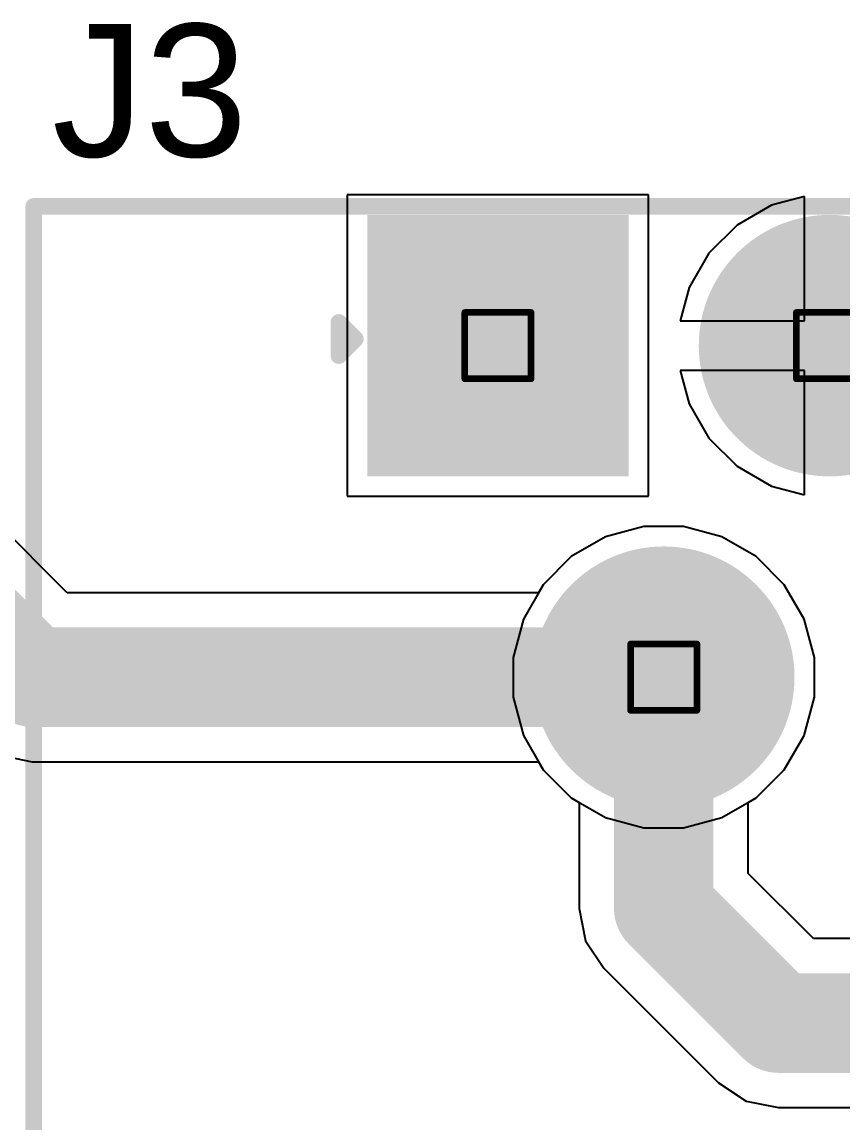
# Model space of a CAD drawing. Header units: inches. Extents: x -18 to 237, y -41 to 211.
# Drawn here: x 4.65 to 10.94, y 10.18 to 18.61 of the extents above; entities that cross this region are included whole.
import ezdxf

# ---------------------------------------------------------------- set-up
doc = ezdxf.new("R2010")
doc.units = ezdxf.units.IN
for name, color, linetype in [('Bottom Layer', 5, 'Continuous'), ('Bottom Solder', 6, 'Continuous'), ('Drill Drawing', 1, 'Continuous'), ('Multi-Layer', 9, 'Continuous'), ('Pad Holes', 156, 'Continuous'), ('Top Layer', 1, 'Continuous'), ('Top Overlay', 2, 'Continuous'), ('Top Solder', 216, 'Continuous')]:
    doc.layers.add(name, color=color, linetype=linetype)
doc.styles.add('Arial', font='', dxfattribs={"height": 0.2})
doc.styles.get('Arial').set_extended_font_data('Arial')

# ---------------------------------------------------------------- blocks, each defined once
blk = doc.blocks.new('DS1133_01_S60BPS_4')
at = {"layer": 'Bottom Layer'}
blk.add_hatch(color=5, dxfattribs=at).paths.add_polyline_path([(-4.075, 2.17), (-2.275, 2.17), (-2.275, 0.37), (-4.075, 0.37)])
h = blk.add_hatch(color=5, dxfattribs=at)
edge = h.paths.add_edge_path()
edge.add_arc((-0.635, 1.27), 0.9, 0, 360)
h = blk.add_hatch(color=5, dxfattribs=at)
edge = h.paths.add_edge_path()
edge.add_arc((-1.905, -1.27), 0.9, 0, 360)
at = {"layer": 'Bottom Solder'}
blk.add_hatch(color=6, dxfattribs=at).paths.add_polyline_path([(-4.1766, 2.2716), (-2.1734, 2.2716), (-2.1734, 0.2684), (-4.1766, 0.2684)])
h = blk.add_hatch(color=6, dxfattribs=at)
edge = h.paths.add_edge_path()
edge.add_arc((-0.635, 1.27), 1.0016, 0, 360)
h = blk.add_hatch(color=6, dxfattribs=at)
edge = h.paths.add_edge_path()
edge.add_arc((-1.905, -1.27), 1.0016, 0, 360)
at = {"layer": 'Multi-Layer'}
blk.add_hatch(color=9, dxfattribs=at).paths.add_polyline_path([(-4.075, 2.17), (-2.275, 2.17), (-2.275, 0.37), (-4.075, 0.37)])
h = blk.add_hatch(color=9, dxfattribs=at)
edge = h.paths.add_edge_path()
edge.add_arc((-0.635, 1.27), 0.9, 0, 360)
h = blk.add_hatch(color=9, dxfattribs=at)
edge = h.paths.add_edge_path()
edge.add_arc((-1.905, -1.27), 0.9, 0, 360)
at = {"layer": 'Pad Holes'}
h = blk.add_hatch(color=7, dxfattribs=at)
edge = h.paths.add_edge_path()
edge.add_arc((-3.175, 1.27), 0.51, 0, 360)
h = blk.add_hatch(color=7, dxfattribs=at)
edge = h.paths.add_edge_path()
edge.add_arc((-0.635, 1.27), 0.51, 0, 360)
h = blk.add_hatch(color=7, dxfattribs=at)
edge = h.paths.add_edge_path()
edge.add_arc((-1.905, -1.27), 0.51, 0, 360)
at = {"layer": 'Top Layer'}
blk.add_hatch(color=1, dxfattribs=at).paths.add_polyline_path([(-4.075, 2.17), (-2.275, 2.17), (-2.275, 0.37), (-4.075, 0.37)])
h = blk.add_hatch(color=1, dxfattribs=at)
edge = h.paths.add_edge_path()
edge.add_arc((-0.635, 1.27), 0.9, 0, 360)
h = blk.add_hatch(color=1, dxfattribs=at)
edge = h.paths.add_edge_path()
edge.add_arc((-1.905, -1.27), 0.9, 0, 360)
at = {"layer": 'Top Solder'}
blk.add_hatch(color=216, dxfattribs=at).paths.add_polyline_path([(-4.1766, 2.2716), (-2.1734, 2.2716), (-2.1734, 0.2684), (-4.1766, 0.2684)])
h = blk.add_hatch(color=216, dxfattribs=at)
edge = h.paths.add_edge_path()
edge.add_arc((-0.635, 1.27), 1.0016, 0, 360)
h = blk.add_hatch(color=216, dxfattribs=at)
edge = h.paths.add_edge_path()
edge.add_arc((-1.905, -1.27), 1.0016, 0, 360)
at = {"layer": 'Top Overlay'}
for points in [[(-6.731, 2.3368, 0.127, 0.127, 0), (6.731, 2.3368, 0.127, 0.127, 0)], [(-6.731, -6.5278, 0.127, 0.127, 0), (-6.731, 2.3368, 0.127, 0.127, 0)], [(-4.3942, 1.1938, 0.127, 0.127, 0), (-4.3942, 1.4478, 0.127, 0.127, 0)], [(-4.3942, 1.4478, 0.127, 0.127, 0), (-4.2672, 1.3208, 0.127, 0.127, 0)], [(-4.3942, 1.1938, 0.127, 0.127, 0), (-4.2672, 1.3208, 0.127, 0.127, 0)]]:
    blk.add_lwpolyline(points, format="xyseb", dxfattribs=at)
for points in [[(-6.7627, 2.3368, 0.0635, 0.0635, 1), (-6.6992, 2.3368, 0.0635, 0.0635, 1)], [(-6.7627, 2.3368, 0.0635, 0.0635, 1), (-6.6992, 2.3368, 0.0635, 0.0635, 1)], [(-4.4259, 1.4478, 0.0635, 0.0635, 1), (-4.3624, 1.4478, 0.0635, 0.0635, 1)], [(-4.4259, 1.4478, 0.0635, 0.0635, 1), (-4.3624, 1.4478, 0.0635, 0.0635, 1)], [(-4.2989, 1.3208, 0.0635, 0.0635, 1), (-4.2355, 1.3208, 0.0635, 0.0635, 1)], [(-4.2989, 1.3208, 0.0635, 0.0635, 1), (-4.2355, 1.3208, 0.0635, 0.0635, 1)], [(-4.4259, 1.1938, 0.0635, 0.0635, 1), (-4.3624, 1.1938, 0.0635, 0.0635, 1)], [(-4.4259, 1.1938, 0.0635, 0.0635, 1), (-4.3624, 1.1938, 0.0635, 0.0635, 1)]]:
    blk.add_lwpolyline(points, format="xyseb", close=True, dxfattribs=at)

msp = doc.modelspace()

# ---------------------------------------------------------------- linework, layer by layer
at = {"layer": 'Bottom Layer'}
for p, q in [((9.453, 17.288), (7.145, 17.288)), ((7.145, 17.288), (7.145, 14.98)), ((9.453, 14.98), (9.453, 17.288)), ((10.3936, 17.2094), (10.1304, 17.0574)), ((10.6485, 17.2777), (10.3936, 17.2094)), ((10.6485, 16.3245), (10.6485, 17.2777)), ((10.1304, 17.0574), (9.9156, 16.8426)), ((9.9156, 16.8426), (9.7637, 16.5794)), ((9.7637, 16.5794), (9.6953, 16.3245)), ((9.6953, 16.3245), (10.6485, 16.3245)), ((10.6485, 15.9435), (9.6953, 15.9435)), ((9.6953, 15.9435), (9.7637, 15.6886)), ((10.6485, 14.9903), (10.6485, 15.9435)), ((9.7637, 15.6886), (9.9156, 15.4254)), ((9.9156, 15.4254), (10.1304, 15.2106)), ((10.1304, 15.2106), (10.3936, 15.0586)), ((10.3936, 15.0586), (10.6485, 14.9903)), ((7.145, 14.98), (9.453, 14.98)), ((4.9999, 14.2414), (4.3383, 14.9031)), ((9.4171, 14.748), (9.1236, 14.6694)), ((9.7209, 14.748), (9.4171, 14.748)), ((10.0144, 14.6694), (9.7209, 14.748)), ((9.1236, 14.6694), (8.8604, 14.5174)), ((10.2776, 14.5174), (10.0144, 14.6694)), ((8.8604, 14.5174), (8.6456, 14.3026)), ((10.4924, 14.3026), (10.2776, 14.5174)), ((8.6456, 14.3026), (8.6103, 14.2414)), ((10.6444, 14.0394), (10.4924, 14.3026)), ((8.6103, 14.2414), (4.9999, 14.2414)), ((10.723, 13.7459), (10.6444, 14.0394)), ((10.723, 13.4421), (10.723, 13.7459)), ((10.6444, 13.1486), (10.723, 13.4421)), ((10.4924, 12.8854), (10.6444, 13.1486)), ((4.484, 12.9958), (4.7317, 12.9466)), ((4.7317, 12.9466), (8.6103, 12.9466)), ((8.6103, 12.9466), (8.6456, 12.8854)), ((8.6456, 12.8854), (8.8604, 12.6706)), ((10.2776, 12.6706), (10.4924, 12.8854)), ((8.8604, 12.6706), (8.9216, 12.6353)), ((10.2164, 12.6353), (10.2776, 12.6706)), ((8.9216, 12.6353), (8.9216, 11.822)), ((10.2164, 12.0902), (10.2164, 12.6353)), ((10.7152, 11.5914), (10.2164, 12.0902)), ((8.9216, 11.822), (8.9708, 11.5742)), ((8.9708, 11.5742), (9.1112, 11.3642)), ((25.2182, 11.5914), (10.7152, 11.5914)), ((9.1112, 11.3642), (9.9892, 10.4862)), ((9.9892, 10.4862), (10.1992, 10.3458)), ((10.1992, 10.3458), (10.447, 10.2966)), ((10.447, 10.2966), (25.4863, 10.2966))]:
    msp.add_line(p, q, dxfattribs=at)
for points in [[(3.6908, 14.6349, 0.762, 0.762, 0), (4.7317, 13.594, 0.762, 0.762, 0)], [(4.7317, 13.594, 0.762, 0.762, 0), (9.569, 13.594, 0.762, 0.762, 0)], [(9.569, 11.822, 0.762, 0.762, 0), (9.569, 13.594, 0.762, 0.762, 0)], [(9.569, 11.822, 0.762, 0.762, 0), (10.447, 10.944, 0.762, 0.762, 0)], [(10.447, 10.944, 0.762, 0.762, 0), (25.4863, 10.944, 0.762, 0.762, 0)]]:
    msp.add_lwpolyline(points, format="xyseb", dxfattribs=at)
for points in [[(4.5412, 13.594, 0.381, 0.381, 1), (4.9222, 13.594, 0.381, 0.381, 1)], [(4.5412, 13.594, 0.381, 0.381, 1), (4.9222, 13.594, 0.381, 0.381, 1)], [(9.3785, 13.594, 0.381, 0.381, 1), (9.7595, 13.594, 0.381, 0.381, 1)], [(9.3785, 13.594, 0.381, 0.381, 1), (9.7595, 13.594, 0.381, 0.381, 1)], [(9.3785, 11.822, 0.381, 0.381, 1), (9.7595, 11.822, 0.381, 0.381, 1)], [(9.3785, 11.822, 0.381, 0.381, 1), (9.7595, 11.822, 0.381, 0.381, 1)], [(10.2565, 10.944, 0.381, 0.381, 1), (10.6375, 10.944, 0.381, 0.381, 1)], [(10.2565, 10.944, 0.381, 0.381, 1), (10.6375, 10.944, 0.381, 0.381, 1)]]:
    msp.add_lwpolyline(points, format="xyseb", close=True, dxfattribs=at)
at = {"layer": 'Drill Drawing'}
for points in [[(8.045, 16.388, 0.0508, 0.0508, 0), (8.553, 16.388, 0.0508, 0.0508, 0)], [(8.045, 15.88, 0.0508, 0.0508, 0), (8.045, 16.388, 0.0508, 0.0508, 0)], [(8.553, 15.88, 0.0508, 0.0508, 0), (8.553, 16.388, 0.0508, 0.0508, 0)], [(10.585, 16.388, 0.0508, 0.0508, 0), (11.093, 16.388, 0.0508, 0.0508, 0)], [(10.585, 15.88, 0.0508, 0.0508, 0), (10.585, 16.388, 0.0508, 0.0508, 0)], [(8.045, 15.88, 0.0508, 0.0508, 0), (8.553, 15.88, 0.0508, 0.0508, 0)], [(10.585, 15.88, 0.0508, 0.0508, 0), (11.093, 15.88, 0.0508, 0.0508, 0)], [(9.315, 13.848, 0.0508, 0.0508, 0), (9.823, 13.848, 0.0508, 0.0508, 0)], [(9.315, 13.34, 0.0508, 0.0508, 0), (9.315, 13.848, 0.0508, 0.0508, 0)], [(9.823, 13.34, 0.0508, 0.0508, 0), (9.823, 13.848, 0.0508, 0.0508, 0)], [(9.315, 13.34, 0.0508, 0.0508, 0), (9.823, 13.34, 0.0508, 0.0508, 0)]]:
    msp.add_lwpolyline(points, format="xyseb", dxfattribs=at)
for points in [[(8.0323, 16.388, 0.0254, 0.0254, 1), (8.0577, 16.388, 0.0254, 0.0254, 1)], [(8.0323, 16.388, 0.0254, 0.0254, 1), (8.0577, 16.388, 0.0254, 0.0254, 1)], [(8.5403, 16.388, 0.0254, 0.0254, 1), (8.5657, 16.388, 0.0254, 0.0254, 1)], [(8.5403, 16.388, 0.0254, 0.0254, 1), (8.5657, 16.388, 0.0254, 0.0254, 1)], [(10.5723, 16.388, 0.0254, 0.0254, 1), (10.5977, 16.388, 0.0254, 0.0254, 1)], [(10.5723, 16.388, 0.0254, 0.0254, 1), (10.5977, 16.388, 0.0254, 0.0254, 1)], [(8.0323, 15.88, 0.0254, 0.0254, 1), (8.0577, 15.88, 0.0254, 0.0254, 1)], [(8.0323, 15.88, 0.0254, 0.0254, 1), (8.0577, 15.88, 0.0254, 0.0254, 1)], [(8.5403, 15.88, 0.0254, 0.0254, 1), (8.5657, 15.88, 0.0254, 0.0254, 1)], [(8.5403, 15.88, 0.0254, 0.0254, 1), (8.5657, 15.88, 0.0254, 0.0254, 1)], [(10.5723, 15.88, 0.0254, 0.0254, 1), (10.5977, 15.88, 0.0254, 0.0254, 1)], [(10.5723, 15.88, 0.0254, 0.0254, 1), (10.5977, 15.88, 0.0254, 0.0254, 1)], [(9.3023, 13.848, 0.0254, 0.0254, 1), (9.3277, 13.848, 0.0254, 0.0254, 1)], [(9.3023, 13.848, 0.0254, 0.0254, 1), (9.3277, 13.848, 0.0254, 0.0254, 1)], [(9.8103, 13.848, 0.0254, 0.0254, 1), (9.8357, 13.848, 0.0254, 0.0254, 1)], [(9.8103, 13.848, 0.0254, 0.0254, 1), (9.8357, 13.848, 0.0254, 0.0254, 1)], [(9.3023, 13.34, 0.0254, 0.0254, 1), (9.3277, 13.34, 0.0254, 0.0254, 1)], [(9.3023, 13.34, 0.0254, 0.0254, 1), (9.3277, 13.34, 0.0254, 0.0254, 1)], [(9.8103, 13.34, 0.0254, 0.0254, 1), (9.8357, 13.34, 0.0254, 0.0254, 1)], [(9.8103, 13.34, 0.0254, 0.0254, 1), (9.8357, 13.34, 0.0254, 0.0254, 1)]]:
    msp.add_lwpolyline(points, format="xyseb", close=True, dxfattribs=at)
at = {"layer": 'Top Layer'}
for p, q in [((9.453, 17.288), (7.145, 17.288)), ((7.145, 17.288), (7.145, 14.98)), ((9.453, 14.98), (9.453, 17.288)), ((10.3936, 17.2094), (10.1304, 17.0574)), ((10.6485, 17.2777), (10.3936, 17.2094)), ((10.6485, 16.3245), (10.6485, 17.2777)), ((10.1304, 17.0574), (9.9156, 16.8426)), ((9.9156, 16.8426), (9.7637, 16.5794)), ((9.7637, 16.5794), (9.6953, 16.3245)), ((9.6953, 16.3245), (10.6485, 16.3245)), ((10.6485, 15.9435), (9.6953, 15.9435)), ((9.6953, 15.9435), (9.7637, 15.6886)), ((10.6485, 14.9903), (10.6485, 15.9435)), ((9.7637, 15.6886), (9.9156, 15.4254)), ((9.9156, 15.4254), (10.1304, 15.2106)), ((10.1304, 15.2106), (10.3936, 15.0586)), ((10.3936, 15.0586), (10.6485, 14.9903)), ((7.145, 14.98), (9.453, 14.98)), ((9.4171, 14.748), (9.1236, 14.6694)), ((9.7209, 14.748), (9.4171, 14.748)), ((10.0144, 14.6694), (9.7209, 14.748)), ((9.1236, 14.6694), (8.8604, 14.5174)), ((10.2776, 14.5174), (10.0144, 14.6694)), ((8.8604, 14.5174), (8.6456, 14.3026)), ((10.4924, 14.3026), (10.2776, 14.5174)), ((8.6456, 14.3026), (8.4937, 14.0394)), ((10.6444, 14.0394), (10.4924, 14.3026)), ((8.4937, 14.0394), (8.415, 13.7459)), ((10.723, 13.7459), (10.6444, 14.0394)), ((8.415, 13.7459), (8.415, 13.4421)), ((10.723, 13.4421), (10.723, 13.7459)), ((8.415, 13.4421), (8.4937, 13.1486)), ((10.6444, 13.1486), (10.723, 13.4421)), ((8.4937, 13.1486), (8.6456, 12.8854)), ((10.4924, 12.8854), (10.6444, 13.1486)), ((8.6456, 12.8854), (8.8604, 12.6706)), ((10.2776, 12.6706), (10.4924, 12.8854)), ((8.8604, 12.6706), (9.1236, 12.5186)), ((10.0144, 12.5186), (10.2776, 12.6706)), ((9.1236, 12.5186), (9.4171, 12.44)), ((9.7209, 12.44), (10.0144, 12.5186)), ((9.4171, 12.44), (9.7209, 12.44))]:
    msp.add_line(p, q, dxfattribs=at)

# ---------------------------------------------------------------- block references
msp.add_blockref('DS1133_01_S60BPS_4', (11.474, 14.864))

# ---------------------------------------------------------------- texts
at = {"layer": 'Top Overlay', "style": 'Arial'}
msp.add_text('J3', height=1.016, dxfattribs=at).set_placement((4.8823, 17.582))

doc.saveas('drawing.dxf')
